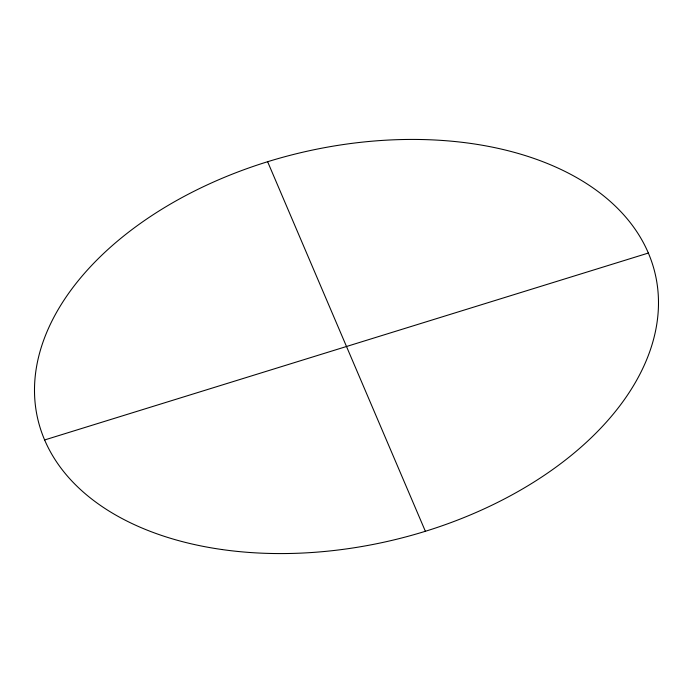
<?xml version="1.0" encoding="UTF-8"?>
<svg xmlns="http://www.w3.org/2000/svg" width="693" height="693" viewBox="0 0 693 693"><rect width="100%" height="100%" fill="white"/><g stroke="black" fill="none" stroke-linecap="round" stroke-linejoin="round"><path stroke-width="1.04" d="M44.647 439.951L648.353 253.049M267.628 161.72L425.372 531.28M221.907 549.523A317.117 199.134 -13.3 0 0 656.505 280.293A317.117 199.134 -13.3 0 0 161.088 209.684A317.117 199.134 -13.3 0 0 221.907 549.523"/></g></svg>
